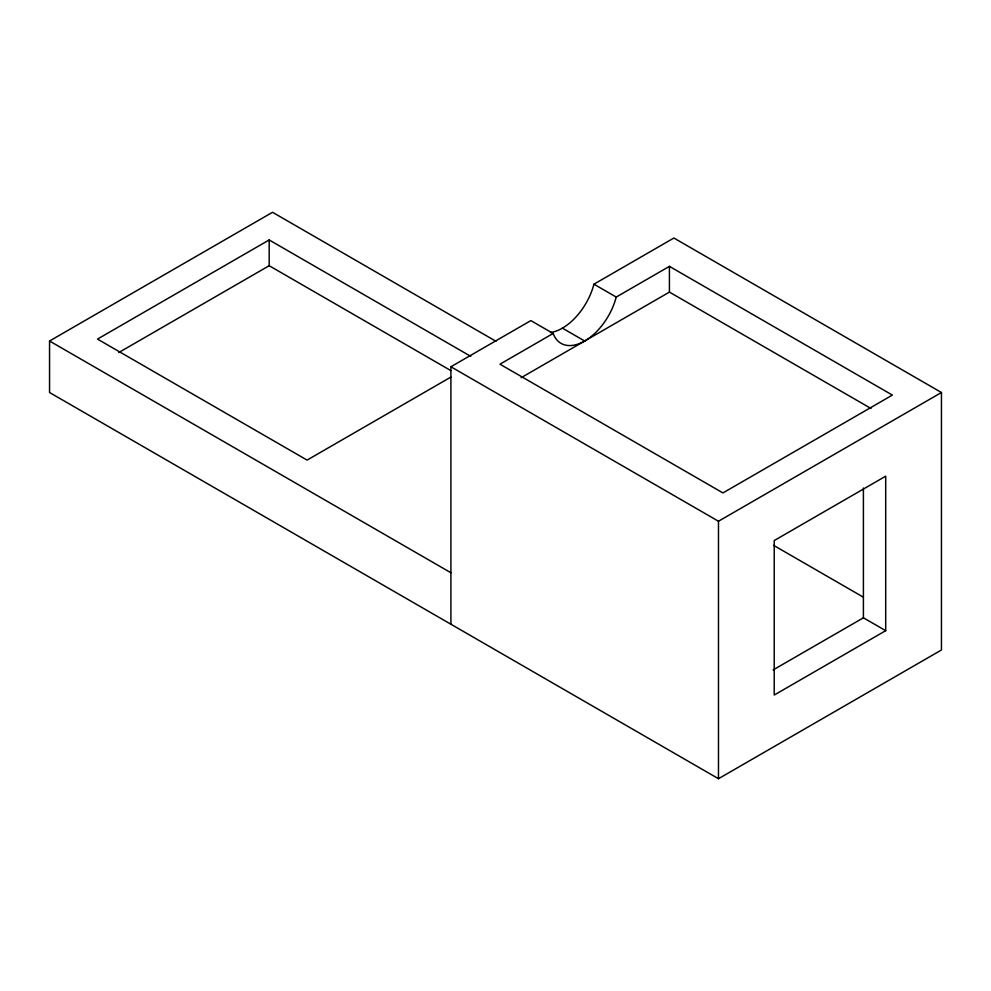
<?xml version="1.0" encoding="UTF-8"?>
<svg xmlns="http://www.w3.org/2000/svg" width="991" height="991" viewBox="0 0 991 991"><rect width="100%" height="100%" fill="white"/><g stroke="black" fill="none" stroke-linecap="round" stroke-linejoin="round"><path stroke-width="1.49" d="M550.488 332.493A47.295 27.314 -60 0 0 593.931 284.194L673.88 238.026L941.45 392.51L941.45 649.985L718.475 778.715L49.55 392.51L49.55 341.015L272.525 212.285L495.946 341.276M470.762 356.351L269.18 239.958L97.49 339.095L307.086 460.097L450.831 377.113M118.784 352.536L269.18 265.712L450.744 370.535M450.905 624.231L450.905 366.769L530.854 320.601L553.151 333.471A47.295 27.314 -60 0 0 584.69 341.015A47.295 27.314 -60 0 0 616.229 297.065L669.42 266.356L892.395 395.087L722.935 492.923L499.96 364.192L553.151 333.471M521.142 377.707L669.42 292.097L871.039 408.503M450.905 366.769L718.475 521.241L941.45 392.51M773.153 669.904L863.409 617.802L885.706 630.672L885.706 476.188L774.219 540.553L774.219 695.038L885.706 630.672M593.931 284.194L616.229 297.065M562.393 328.145L584.69 341.015M773.562 545.323L863.025 596.978M49.55 341.015L450.905 572.736M863.409 488.03L863.409 617.802M718.475 521.241L718.475 778.715M669.42 266.356L669.42 292.097M269.18 239.958L269.18 265.712"/></g></svg>
